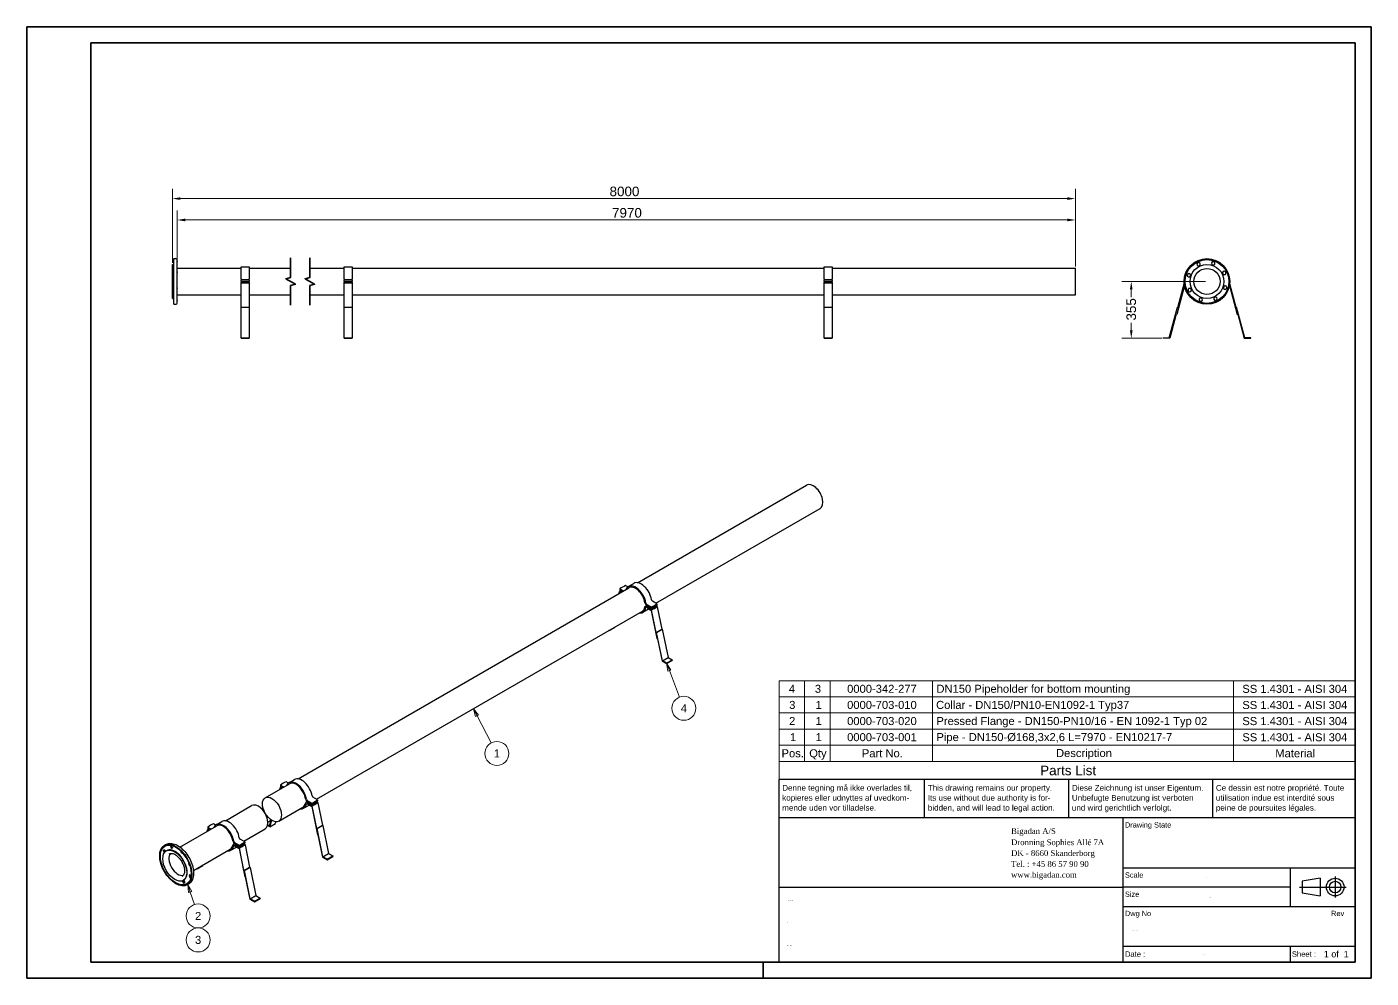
# Model space of a CAD drawing. Header units: millimetres. Extents: x 0 to 8400, y 0 to 5940.
import ezdxf
from ezdxf.enums import TextEntityAlignment as Align

# ---------------------------------------------------------------- set-up
doc = ezdxf.new("R2018")
doc.units = ezdxf.units.MM
doc.header["$LTSCALE"] = 20
doc.layers.get('0').update_dxf_attribs({"lineweight": 18})
for name, color, linetype, lineweight in [('Border', 7, 'Continuous', 35), ('Break Line', 7, 'Continuous', 35), ('Dimension', 7, 'Continuous', 18), ('Symbol', 7, 'Continuous', 18), ('Title', 7, 'Continuous', 25), ('Visible', 7, 'Continuous', 25)]:
    doc.layers.add(name, color=color, linetype=linetype, lineweight=lineweight)
doc.styles.add('Note Text', font='arial.ttf')
doc.styles.get("Standard").update_dxf_attribs({"font": 'arial.ttf'})
doc.styles.add('Text Style150', font='arial.ttf')
doc.styles.add('Text Style72', font='arial.ttf')
doc.styles.add('Text Style85', font='times.ttf')
doc.styles.add('Title', font='arial.ttf')
doc.styles.add('Title150', font='arial.ttf')
doc.styles.add('Title200', font='arial.ttf')
doc.dimstyles.new('Default - Method 2b', dxfattribs={"dimscale": 20, "dimtxt": 3, "dimasz": 2.5, "dimexe": 3, "dimexo": 0.5, "dimgap": 0.7, "dimtad": 0, "dimtoh": 1, "dimdec": 1, "dimrnd": 1e-08, "dimtxsty": 'Title', "dimcen": 0.09, "dimdle": 10, "dimclrd": 256, "dimclre": 256, "dimclrt": 7, "dimadec": 0, "dimazin": 2, "dimtfac": 0.833333, "dimtdec": 1, "dimtmove": 0, "dimatfit": 3, "dimfxl": 1, "dimtolj": 1, "dimlwd": -1, "dimlwe": -1, "dimarcsym": 0})

# ---------------------------------------------------------------- blocks, each defined once
blk = doc.blocks.new('Borders Bigadan Border')
at = {"layer": 'Border'}
for p, q in [((0, 297), (420, 297)), ((0, 0), (0, 297)), ((420, 297), (415, 297)), ((420, 297), (420, 0)), ((415, 292), (20, 292)), ((20, 292), (20, 5)), ((415, 5), (415, 292)), ((20, 5), (415, 5)), ((230, 5), (230, 0)), ((420, 0), (0, 0))]:
    blk.add_line(p, q, dxfattribs=at)
blk = doc.blocks.new('Title Blocks Title')
at = {"layer": 'Title'}
for p, q in [((205, 62), (25, 62)), ((25, 50), (25, 62)), ((70.5, 50), (70.5, 62)), ((115.5, 50), (115.5, 62)), ((160.5, 50), (160.5, 62)), ((205, 50), (25, 50)), ((25, 5), (25, 50)), ((132.5, 5), (132.5, 50)), ((205, 34.36), (132.5, 34.36)), ((184.74, 34.36), (184.74, 22.36)), ((25, 28.36), (132.5, 28.36)), ((184.74, 28.36), (132.5, 28.36)), ((132.5, 22.36), (205, 22.36)), ((132.5, 10), (205, 10)), ((184.74, 10), (184.74, 5))]:
    blk.add_line(p, q, dxfattribs=at)
at = {"layer": 'Title', "lineweight": 25}
for p, q in [((194.05, 31.19), (188.45, 30.23)), ((188.45, 30.23), (188.45, 26.63)), ((194.05, 31.19), (194.05, 25.67)), ((198.77, 31.7), (198.77, 25.16)), ((187.65, 28.43), (202.19, 28.43)), ((188.45, 26.63), (194.05, 25.67))]:
    blk.add_line(p, q, dxfattribs=at)
for radius in [2.76, 1.8]:
    blk.add_circle((198.77, 28.43), radius, dxfattribs=at)
at = {"layer": 'Title'}
for s, height, style, p in [('Denne tegning må ikke overlades til,', 1.8, 'Text Style72', (26, 58.5)), ('This drawing remains our property.', 1.8, 'Text Style72', (71.5, 58.5)), ('Diese Zeichnung ist unser Eigentum.', 1.8, 'Text Style72', (116.5, 58.5)), ('Ce dessin est notre propriété. Toute', 1.8, 'Text Style72', (161.5, 58.5)), ('kopieres eller udnyttes af uvedkom-', 1.8, 'Text Style72', (26, 55.4)), ('Its use without due authority is for-', 1.8, 'Text Style72', (71.5, 55.4)), ('Unbefugte Benutzung ist verboten', 1.8, 'Text Style72', (116.5, 55.4)), ('utilisation indue est interdité sous', 1.8, 'Text Style72', (161.5, 55.4)), ('mende uden vor tilladelse.', 1.8, 'Text Style72', (26, 52.3)), ('bidden, and will lead to legal action.', 1.8, 'Text Style72', (71.5, 52.3)), ('und wird gerichtlich verfolgt.', 1.8, 'Text Style72', (116.5, 52.3)), ('peine de poursuites légales.', 1.8, 'Text Style72', (161.5, 52.3)), ('Bigadan A/S', 1.8, 'Text Style85', (97.5, 45.01)), ('Drawing State', 1.65, 'Title150', (133.08, 47)), ('Dronning Sophies Allé 7A', 1.8, 'Text Style85', (97.5, 41.51)), ('DK - 8660 Skanderborg', 1.8, 'Text Style85', (97.5, 38.13)), ('Tel. : +45 86 57 90 90', 1.8, 'Text Style85', (97.5, 34.74)), ('www.bigadan.com', 1.8, 'Text Style85', (97.5, 31.36)), ('Scale', 1.65, 'Title150', (133.08, 31.36)), ('Size', 1.65, 'Title150', (133.08, 25.36)), ('Dwg No', 1.65, 'Title150', (133.08, 19.36)), ('Rev', 1.65, 'Title150', (197.5, 19.36))]:
    blk.add_text(s, height=height, dxfattribs=dict(at, style=style)).set_placement(p)
at = {"layer": 'Title', "style": 'Text Style150'}
for s, p in [('Sheet :', (185.24, 7.5)), ('Date :', (133.08, 7.5))]:
    blk.add_text(s, height=1.7, dxfattribs=at).set_placement(p, align=Align.MIDDLE_LEFT)
at = {"layer": 'Title', "style": 'Title200'}
blk.add_text('1 of  1', height=2, dxfattribs=at).set_placement((203, 7.5), align=Align.MIDDLE_RIGHT)
at = {"layer": 'Title', "color": 1, "true_color": 0xff0000, "insert": (169, 47.68), "char_height": 2.5, "width": 40, "attachment_point": 5, "style": 'Note Text'}
blk.add_mtext('\\fArial|b0|i0; ', dxfattribs=at)
at = {"layer": 'Title', "color": 1, "lineweight": 5, "true_color": 0xff0000, "flags": 253}
blk.add_attdef('STATUS', text='', height=6.2, dxfattribs=at).set_placement((169, 40.36), align=Align.MIDDLE_CENTER)
at = {"layer": 'Title', "lineweight": 30, "flags": 104}
for tag, height, p in [('Initial_View_Scale', 2.39, (158.62, 31.36)), ('Sheet_Size', 2.4, (158.62, 25.36)), ('REVISION_NUMBER', 3.5, (200, 15)), ('CREATION_DATE', 2, (157.5, 7.5))]:
    blk.add_attdef(tag, text='', height=height, dxfattribs=at).set_placement(p, align=Align.MIDDLE_CENTER)
for tag, p in [('PROJECT', (27.5, 24.3)), ('TITLE', (27.5, 17.3)), ('DESCRIPTION', (27.5, 10.3))]:
    blk.add_attdef(tag, text='', height=2.8, dxfattribs=at).set_placement(p, align=Align.TOP_LEFT)
blk.add_attdef('PART_NUMBER', text='', height=3.5, dxfattribs=at).set_placement((135.5, 15), align=Align.MIDDLE_LEFT)
blk = doc.blocks.new('*D26')
at = {"layer": 'Defpoints', "color": 0, "transparency": 16777216}
for p in [(6551.9, 4867.8), (909.2, 4456.2), (6551.9, 4434.3)]:
    blk.add_point(p, dxfattribs=at)
at = {"layer": 'Dimension', "transparency": 16777216}
for p, q in [((909.2, 4466.2), (909.2, 4927.8)), ((6551.9, 4444.3), (6551.9, 4927.8)), ((959.2, 4867.8), (6501.9, 4867.8))]:
    blk.add_line(p, q, dxfattribs=at)
for points in [[(959.2, 4876.2), (959.2, 4859.5), (909.2, 4867.8)], [(6501.9, 4876.2), (6501.9, 4859.5), (6551.9, 4867.8)]]:
    blk.add_solid(points, dxfattribs=at)
at = {"layer": 'Dimension', "color": 7, "transparency": 16777216, "insert": (3641, 4881.8), "char_height": 60, "attachment_point": 7, "style": 'Title'}
blk.add_mtext('\\A1;8000', dxfattribs=at)
blk = doc.blocks.new('*D27')
at = {"layer": 'Defpoints', "color": 0, "transparency": 16777216}
for p in [(6551.9, 4734.3), (939.2, 4434.3), (6551.9, 4434.3)]:
    blk.add_point(p, dxfattribs=at)
at = {"layer": 'Dimension', "transparency": 16777216}
for p, q in [((939.2, 4444.3), (939.2, 4794.3)), ((6551.9, 4444.3), (6551.9, 4794.3)), ((989.2, 4734.3), (6501.9, 4734.3))]:
    blk.add_line(p, q, dxfattribs=at)
for points in [[(989.2, 4742.7), (989.2, 4726), (939.2, 4734.3)], [(6501.9, 4742.7), (6501.9, 4726), (6551.9, 4734.3)]]:
    blk.add_solid(points, dxfattribs=at)
at = {"layer": 'Dimension', "color": 7, "transparency": 16777216, "insert": (3656.5, 4748.3), "char_height": 60, "attachment_point": 7, "style": 'Title'}
blk.add_mtext('\\A1;7970', dxfattribs=at)
blk = doc.blocks.new('*D28')
at = {"layer": 'Defpoints', "color": 0, "transparency": 16777216}
for p in [(6901.2, 4350.2), (7374.3, 4350.2), (7101.2, 3995.2)]:
    blk.add_point(p, dxfattribs=at)
at = {"layer": 'Dimension', "transparency": 16777216}
for p, q in [((7364.3, 4350.2), (6841.2, 4350.2)), ((6901.2, 4300.2), (6901.2, 4253.2)), ((6901.2, 4045.2), (6901.2, 4092.2)), ((7091.2, 3995.2), (6841.2, 3995.2))]:
    blk.add_line(p, q, dxfattribs=at)
for points in [[(6892.8, 4300.2), (6909.5, 4300.2), (6901.2, 4350.2)], [(6892.8, 4045.2), (6909.5, 4045.2), (6901.2, 3995.2)]]:
    blk.add_solid(points, dxfattribs=at)
at = {"layer": 'Dimension', "color": 7, "transparency": 16777216, "insert": (6931.8, 4106.2), "char_height": 60, "attachment_point": 7, "rotation": 90, "style": 'Title'}
blk.add_mtext('\\A1;355', dxfattribs=at)
blk = doc.blocks.new('Parts List')
at = {"layer": 'Symbol'}
for p, q in [((415, 92.86), (235, 92.86)), ((235, 92.86), (235, 72.72)), ((243, 92.86), (243, 72.72)), ((251, 92.86), (251, 72.72)), ((283, 92.86), (283, 72.72)), ((377, 92.86), (377, 72.72)), ((415, 92.86), (415, 72.72)), ((415, 87.82), (235, 87.82)), ((415, 82.79), (235, 82.79)), ((415, 77.75), (235, 77.75)), ((415, 72.72), (235, 72.72)), ((235, 67.68), (235, 72.72)), ((243, 67.68), (243, 72.72)), ((251, 67.68), (251, 72.72)), ((283, 67.68), (283, 72.72)), ((377, 67.68), (377, 72.72)), ((415, 67.68), (415, 72.72)), ((235, 62), (235, 67.68)), ((415, 67.68), (235, 67.68)), ((415, 62), (415, 67.68)), ((415, 62), (235, 62))]:
    blk.add_line(p, q, dxfattribs=at)
at = {"layer": 'Symbol', "color": 7, "attachment_point": 7}
for s, insert, char_height, style in [('4', (238.08, 89.09), 2.5, 'Note Text'), ('3', (246.18, 89.05), 2.5, 'Note Text'), ('0000-342-277', (256.28, 89.05), 2.5, 'Note Text'), ('DN150 Pipeholder for bottom mounting', (284.18, 88.34), 2.5, 'Note Text'), ('SS 1.4301 - AISI 304', (379.76, 89.03), 2.5, 'Note Text'), ('3', (238.18, 84.01), 2.5, 'Note Text'), ('1', (246.43, 84.05), 2.5, 'Note Text'), ('0000-703-010', (256.28, 84.01), 2.5, 'Note Text'), ('Collar - DN150/PN10-EN1092-1 Typ37', (284.08, 83.3), 2.5, 'Note Text'), ('SS 1.4301 - AISI 304', (379.76, 83.99), 2.5, 'Note Text'), ('2', (238.14, 79.02), 2.5, 'Note Text'), ('1', (246.43, 79.02), 2.5, 'Note Text'), ('0000-703-020', (256.28, 78.97), 2.5, 'Note Text'), ('Pressed Flange - DN150-PN10/16 - EN 1092-1 Typ 02', (284.18, 78.27), 2.5, 'Note Text'), ('SS 1.4301 - AISI 304', (379.76, 78.96), 2.5, 'Note Text'), ('1', (238.43, 73.98), 2.5, 'Note Text'), ('1', (246.43, 73.98), 2.5, 'Note Text'), ('0000-703-001', (256.28, 73.94), 2.5, 'Note Text'), ('Pipe - DN150-Ø168,3x2,6 L=7970 - EN10217-7', (284.18, 73.25), 2.5, 'Note Text'), ('SS 1.4301 - AISI 304', (379.76, 73.92), 2.5, 'Note Text'), ('Pos.', (235.79, 68.91), 2.5, 'Note Text'), ('Qty', (244.44, 68.19), 2.5, 'Note Text'), ('Part No.', (260.88, 68.91), 2.5, 'Note Text'), ('Description', (321.55, 68.26), 2.5, 'Note Text'), ('Material', (390.06, 68.91), 2.5, 'Note Text'), ('Parts List', (316.6, 63.29), 3, 'Title')]:
    blk.add_mtext(s, dxfattribs=dict(at, insert=insert, char_height=char_height, style=style))
blk = doc.blocks.new('Balloon1')
at = {"layer": 'Symbol'}
for p, q in [((200.75, 96.01), (199.85, 98.34)), ((201.21, 96.19), (199.85, 98.34)), ((199.85, 98.34), (200.28, 95.83)), ((200.28, 95.83), (201.21, 96.19)), ((200.75, 96.01), (203.92, 87.74))]:
    blk.add_line(p, q, dxfattribs=at)
at = {"layer": 'Symbol', "flags": 128}
blk.add_lwpolyline([(201.21, 96.19), (199.85, 98.34), (200.28, 95.83), (201.21, 96.19)], dxfattribs=at)
at = {"layer": 'Symbol'}
blk.add_circle((205.26, 84.24), 3.75, dxfattribs=at)
blk.add_solid([(201.21, 96.19), (199.85, 98.34), (200.28, 95.83), (201.21, 96.19)], dxfattribs=at)
at = {"layer": 'Symbol', "insert": (205.26, 84.24), "char_height": 2.5, "attachment_point": 5, "style": 'Note Text'}
blk.add_mtext('4', dxfattribs=at)
blk = doc.blocks.new('Balloon2')
at = {"layer": 'Symbol'}
for p, q in [((140.65, 81.9), (139.49, 84.11)), ((141.1, 82.14), (139.49, 84.11)), ((139.49, 84.11), (140.21, 81.67)), ((140.21, 81.67), (141.1, 82.14)), ((140.65, 81.9), (145.11, 73.45))]:
    blk.add_line(p, q, dxfattribs=at)
at = {"layer": 'Symbol', "flags": 128}
blk.add_lwpolyline([(141.1, 82.14), (139.49, 84.11), (140.21, 81.67), (141.1, 82.14)], dxfattribs=at)
at = {"layer": 'Symbol'}
blk.add_circle((146.85, 70.14), 3.75, dxfattribs=at)
blk.add_solid([(141.1, 82.14), (139.49, 84.11), (140.21, 81.67), (141.1, 82.14)], dxfattribs=at)
at = {"layer": 'Symbol', "insert": (146.85, 70.14), "char_height": 2.5, "attachment_point": 5, "style": 'Note Text'}
blk.add_mtext('1', dxfattribs=at)
blk = doc.blocks.new('Balloon3')
at = {"layer": 'Symbol'}
for p, q in [((51.02, 26.85), (50.23, 29.22)), ((51.49, 27), (50.23, 29.22)), ((50.23, 29.22), (50.54, 26.69)), ((50.54, 26.69), (51.49, 27)), ((51.02, 26.85), (52.32, 22.95))]:
    blk.add_line(p, q, dxfattribs=at)
at = {"layer": 'Symbol', "flags": 128}
blk.add_lwpolyline([(51.49, 27), (50.23, 29.22), (50.54, 26.69), (51.49, 27)], dxfattribs=at)
at = {"layer": 'Symbol'}
for centre in [(53.5, 19.4), (53.5, 11.9)]:
    blk.add_circle(centre, 3.75, dxfattribs=at)
blk.add_solid([(51.49, 27), (50.23, 29.22), (50.54, 26.69), (51.49, 27)], dxfattribs=at)
at = {"layer": 'Symbol', "char_height": 2.5, "attachment_point": 5, "style": 'Note Text'}
for s, insert in [('2', (53.5, 19.4)), ('3', (53.5, 11.92))]:
    blk.add_mtext(s, dxfattribs=dict(at, insert=insert))

msp = doc.modelspace()

# ---------------------------------------------------------------- linework, layer by layer
at = {"layer": 'Break Line', "flags": 128}
for points in [[(1648.197, 4202.542), (1648.197, 4324.833), (1678.197, 4332.871), (1618.197, 4367.512), (1648.197, 4375.551), (1648.197, 4497.842)], [(1768.197, 4202.542), (1768.197, 4324.833), (1798.197, 4332.871), (1738.197, 4367.512), (1768.197, 4375.551), (1768.197, 4497.842)]]:
    msp.add_lwpolyline(points, dxfattribs=at)
at = {"layer": 'Visible'}
for p, q in [((909.209, 4456.192), (912.209, 4456.192)), ((909.209, 4244.192), (909.209, 4456.192)), ((912.209, 4244.192), (912.209, 4456.192)), ((918.209, 4492.692), (927.709, 4492.692)), ((918.209, 4207.692), (918.209, 4492.692)), ((939.709, 4474.49), (939.709, 4480.692)), ((939.709, 4474.49), (939.709, 4472.942)), ((939.709, 4409.976), (939.709, 4472.942)), ((939.709, 4434.342), (1339.209, 4434.342)), ((939.709, 4409.976), (939.709, 4405.664)), ((939.709, 4310.441), (939.709, 4405.664)), ((1339.209, 4442.342), (1389.209, 4442.342)), ((1339.209, 4367.674), (1339.209, 4442.342)), ((1389.209, 4442.342), (1389.209, 4367.674)), ((1389.209, 4434.342), (1648.197, 4434.342)), ((1768.197, 4434.342), (1981.851, 4434.342)), ((1981.851, 4442.342), (2031.851, 4442.342)), ((1981.851, 4367.674), (1981.851, 4442.342)), ((2031.851, 4442.342), (2031.851, 4367.674)), ((2031.851, 4434.342), (4981.851, 4434.342)), ((4981.851, 4442.342), (5031.851, 4442.342)), ((4981.851, 4367.674), (4981.851, 4442.342)), ((5031.851, 4442.342), (5031.851, 4367.674)), ((5031.851, 4434.342), (6551.851, 4434.342)), ((6551.851, 4266.042), (6551.851, 4434.342)), ((939.709, 4310.441), (939.709, 4305.891)), ((939.709, 4234.192), (939.709, 4305.891)), ((1339.209, 4367.674), (1339.209, 4361.192)), ((1339.209, 4353.192), (1339.209, 4361.192)), ((1389.209, 4361.192), (1339.209, 4361.192)), ((1339.209, 4353.192), (1389.209, 4353.192)), ((1339.209, 4339.192), (1339.209, 4347.192)), ((1389.209, 4347.192), (1339.209, 4347.192)), ((1389.209, 4339.192), (1339.209, 4339.192)), ((1339.209, 4189.412), (1339.209, 4339.192)), ((1389.209, 4361.192), (1389.209, 4367.674)), ((1389.209, 4361.192), (1389.209, 4353.192)), ((1389.209, 4347.192), (1389.209, 4339.192)), ((1389.209, 4339.192), (1389.209, 4189.412)), ((1981.851, 4367.674), (1981.851, 4361.192)), ((1981.851, 4353.192), (1981.851, 4361.192)), ((2031.851, 4361.192), (1981.851, 4361.192)), ((1981.851, 4353.192), (2031.851, 4353.192)), ((1981.851, 4339.192), (1981.851, 4347.192)), ((2031.851, 4347.192), (1981.851, 4347.192)), ((2031.851, 4339.192), (1981.851, 4339.192)), ((1981.851, 4189.412), (1981.851, 4339.192)), ((2031.851, 4361.192), (2031.851, 4367.674)), ((2031.851, 4361.192), (2031.851, 4353.192)), ((2031.851, 4347.192), (2031.851, 4339.192)), ((2031.851, 4339.192), (2031.851, 4189.412)), ((4981.851, 4367.674), (4981.851, 4361.192)), ((4981.851, 4353.192), (4981.851, 4361.192)), ((5031.851, 4361.192), (4981.851, 4361.192)), ((4981.851, 4353.192), (5031.851, 4353.192)), ((4981.851, 4339.192), (4981.851, 4347.192)), ((5031.851, 4347.192), (4981.851, 4347.192)), ((5031.851, 4339.192), (4981.851, 4339.192)), ((4981.851, 4189.412), (4981.851, 4339.192)), ((5031.851, 4361.192), (5031.851, 4367.674)), ((5031.851, 4361.192), (5031.851, 4353.192)), ((5031.851, 4347.192), (5031.851, 4339.192)), ((5031.851, 4339.192), (5031.851, 4189.412)), ((7233.924, 4325.914), (7185.441, 4144.971)), ((7192.93, 4188.377), (7232.532, 4336.173)), ((7514.758, 4325.914), (7563.241, 4144.971)), ((7555.752, 4188.377), (7516.15, 4336.173)), ((909.209, 4244.192), (912.209, 4244.192)), ((918.209, 4207.692), (927.709, 4207.692)), ((939.709, 4266.042), (1339.209, 4266.042)), ((939.709, 4234.192), (939.709, 4232.069)), ((939.709, 4219.692), (939.709, 4232.069)), ((1389.209, 4266.042), (1648.197, 4266.042)), ((1768.197, 4266.042), (1981.851, 4266.042)), ((2031.851, 4266.042), (4981.851, 4266.042)), ((5031.851, 4266.042), (6551.851, 4266.042)), ((1339.209, 3999.192), (1339.209, 4189.412)), ((1339.209, 4189.412), (1389.209, 4189.412)), ((1389.209, 4189.412), (1389.209, 3999.192)), ((1981.851, 3999.192), (1981.851, 4189.412)), ((1981.851, 4189.412), (2031.851, 4189.412)), ((2031.851, 4189.412), (2031.851, 3999.192)), ((4981.851, 3999.192), (4981.851, 4189.412)), ((4981.851, 4189.412), (5031.851, 4189.412)), ((5031.851, 4189.412), (5031.851, 3999.192)), ((7138.097, 3999.192), (7189.066, 4189.412)), ((7181.577, 4146.007), (7141.166, 3995.192)), ((7185.441, 4144.971), (7181.577, 4146.007)), ((7189.066, 4189.412), (7192.93, 4188.377)), ((7559.615, 4189.412), (7555.752, 4188.377)), ((7610.585, 3999.192), (7559.615, 4189.412)), ((7563.241, 4144.971), (7567.105, 4146.007)), ((7567.105, 4146.007), (7607.515, 3995.192)), ((1339.209, 3995.192), (1339.209, 3999.192)), ((1339.209, 3999.192), (1389.209, 3999.192)), ((1339.209, 3995.192), (1389.209, 3995.192)), ((1389.209, 3999.192), (1389.209, 3995.192)), ((1981.851, 3995.192), (1981.851, 3999.192)), ((1981.851, 3999.192), (2031.851, 3999.192)), ((1981.851, 3995.192), (2031.851, 3995.192)), ((2031.851, 3999.192), (2031.851, 3995.192)), ((4981.851, 3995.192), (4981.851, 3999.192)), ((4981.851, 3999.192), (5031.851, 3999.192)), ((4981.851, 3995.192), (5031.851, 3995.192)), ((5031.851, 3999.192), (5031.851, 3995.192)), ((7101.166, 3999.192), (7138.097, 3999.192)), ((7101.166, 3995.192), (7101.166, 3999.192)), ((7141.166, 3995.192), (7101.166, 3995.192)), ((7607.515, 3995.192), (7647.515, 3995.192)), ((7647.515, 3999.192), (7610.585, 3999.192)), ((7647.515, 3995.192), (7647.515, 3999.192)), ((3815.917, 2469.078), (4871.942, 3078.774)), ((3931.142, 2341.267), (4956.092, 2933.022)), ((1694.597, 1244.333), (3761.784, 2437.824)), ((3755.019, 2442.952), (3741.445, 2450.789)), ((3757.784, 2444.752), (3793.139, 2465.165)), ((3701.311, 2402.91), (3704.157, 2413.529)), ((3706.089, 2414.645), (3704.157, 2413.529)), ((3704.157, 2413.529), (3711.931, 2409.041)), ((3706.327, 2409.01), (3705.311, 2405.22)), ((3706.089, 2430.377), (3727.487, 2418.023)), ((3706.089, 2430.377), (3706.089, 2423.845)), ((3721.83, 2414.757), (3706.089, 2423.845)), ((3706.089, 2418.946), (3717.588, 2412.307)), ((3706.089, 2418.946), (3706.089, 2412.414)), ((3711.931, 2409.041), (3706.089, 2412.414)), ((3709.102, 2407.408), (3706.327, 2409.01)), ((3936.984, 2337.895), (3908.745, 2354.198)), ((1809.822, 1116.522), (3845.934, 2292.072)), ((3849.934, 2285.144), (3885.289, 2305.556)), ((3872.954, 2327.515), (3865.39, 2323.147)), ((3873.39, 2333.786), (3901.628, 2317.482)), ((3901.628, 2310.95), (3873.39, 2327.254)), ((3873.39, 2322.355), (3901.628, 2306.051)), ((3901.628, 2299.519), (3873.39, 2315.823)), ((3903.561, 2298.403), (3875.277, 2314.733)), ((3875.277, 2314.733), (3875.277, 2311.467)), ((3875.277, 2311.467), (3901.391, 2296.391)), ((3901.391, 2296.391), (3937.431, 2120.268)), ((3901.628, 2310.95), (3901.628, 2317.482)), ((3901.628, 2299.519), (3901.628, 2306.051)), ((3938.916, 2318.816), (3903.561, 2298.403)), ((3932.136, 2158.766), (3903.561, 2298.403)), ((3936.984, 2326.464), (3933.414, 2328.525)), ((3936.984, 2337.895), (3936.984, 2331.363)), ((3936.984, 2326.464), (3936.984, 2319.932)), ((3936.984, 2319.932), (3938.916, 2318.816)), ((3938.916, 2318.816), (3967.491, 2179.178)), ((3638.98, 2170.285), (3674.335, 2190.697)), ((3674.335, 2190.697), (3675.065, 2193.421)), ((3638.98, 2170.285), (3636.986, 2171.436)), ((3639.709, 2173.008), (3638.98, 2170.285)), ((3932.136, 2158.766), (3967.491, 2179.178)), ((3934.868, 2158.034), (3932.136, 2158.766)), ((3934.868, 2158.034), (3970.223, 2178.446)), ((3970.909, 1981.912), (3934.868, 2158.034)), ((3937.431, 2120.268), (3940.164, 2119.536)), ((3940.164, 2119.536), (3968.738, 1979.899)), ((3967.491, 2179.178), (3970.223, 2178.446)), ((3970.223, 2178.446), (4006.264, 2002.324)), ((3968.738, 1979.899), (3997.022, 1963.569)), ((3970.909, 1981.912), (4006.264, 2002.324)), ((3997.022, 1966.835), (3970.909, 1981.912)), ((3997.022, 1966.835), (4032.378, 1987.247)), ((3997.022, 1963.569), (4032.378, 1983.981)), ((3997.022, 1963.569), (3997.022, 1966.835)), ((4006.264, 2002.324), (4032.378, 1987.247)), ((4032.378, 1987.247), (4032.378, 1983.981)), ((1489.387, 1125.855), (1640.464, 1213.079)), ((1579.991, 1178.165), (1582.837, 1188.785)), ((1584.769, 1189.9), (1582.837, 1188.785)), ((1582.837, 1188.785), (1590.61, 1184.296)), ((1585.007, 1184.266), (1583.991, 1180.475)), ((1584.769, 1205.632), (1606.167, 1193.278)), ((1584.769, 1205.632), (1584.769, 1199.1)), ((1600.51, 1190.012), (1584.769, 1199.1)), ((1584.769, 1194.201), (1596.267, 1187.562)), ((1584.769, 1194.201), (1584.769, 1187.669)), ((1590.61, 1184.296), (1584.769, 1187.669)), ((1587.782, 1182.663), (1585.007, 1184.266)), ((1633.699, 1218.207), (1620.124, 1226.044)), ((1636.464, 1220.007), (1671.819, 1240.42)), ((1751.634, 1102.77), (1744.069, 1098.403)), ((1752.069, 1109.041), (1780.308, 1092.737)), ((1780.308, 1086.205), (1752.069, 1102.509)), ((1752.069, 1097.61), (1780.308, 1081.306)), ((1780.308, 1086.205), (1780.308, 1092.737)), ((1817.596, 1094.071), (1782.241, 1073.659)), ((1815.663, 1113.15), (1787.425, 1129.453)), ((1815.663, 1101.719), (1812.094, 1103.78)), ((1815.663, 1113.15), (1815.663, 1106.618)), ((1815.663, 1101.719), (1815.663, 1095.187)), ((1815.663, 1095.187), (1817.596, 1094.071)), ((1817.596, 1094.071), (1846.171, 954.434)), ((1240.18, 981.975), (1404.534, 1076.865)), ((1573.537, 980.103), (1724.614, 1067.327)), ((1728.614, 1060.399), (1763.969, 1080.811)), ((1780.308, 1074.774), (1752.069, 1091.078)), ((1782.241, 1073.659), (1753.956, 1089.989)), ((1753.956, 1089.989), (1753.956, 1086.723)), ((1753.956, 1086.723), (1780.07, 1071.646)), ((1780.07, 1071.646), (1816.111, 895.523)), ((1780.308, 1074.774), (1780.308, 1081.306)), ((1810.815, 934.021), (1782.241, 1073.659)), ((956.4, 818.135), (1186.047, 950.722)), ((1125.575, 915.808), (1128.42, 926.427)), ((1130.353, 927.543), (1128.42, 926.427)), ((1128.42, 926.427), (1136.194, 921.939)), ((1130.353, 943.274), (1151.75, 930.92)), ((1130.353, 943.274), (1130.353, 936.742)), ((1146.093, 927.654), (1130.353, 936.742)), ((1130.353, 931.843), (1141.851, 925.205)), ((1130.353, 931.843), (1130.353, 925.311)), ((1136.194, 921.939), (1130.353, 925.311)), ((1179.283, 955.85), (1165.708, 963.687)), ((1182.047, 957.65), (1217.402, 978.062)), ((1355.406, 854.165), (1488.684, 931.113)), ((1517.659, 945.54), (1504.166, 953.33)), ((1504.835, 956.21), (1515.489, 950.059)), ((1505.956, 974.709), (1524.73, 985.548)), ((1515.489, 950.059), (1525.644, 987.959)), ((1528.516, 986.056), (1517.659, 945.54)), ((1517.659, 945.54), (1553.015, 965.952)), ((1524.962, 985.414), (1524.73, 985.548)), ((1553.015, 965.952), (1555.769, 976.232)), ((1810.815, 934.021), (1846.171, 954.434)), ((1813.547, 933.289), (1810.815, 934.021)), ((1813.547, 933.289), (1848.903, 953.702)), ((1849.588, 757.167), (1813.547, 933.289)), ((1846.171, 954.434), (1848.903, 953.702)), ((1848.903, 953.702), (1884.944, 777.579)), ((1130.59, 921.908), (1129.575, 918.117)), ((1133.366, 920.306), (1130.59, 921.908)), ((1297.218, 840.413), (1289.653, 836.045)), ((1297.653, 846.684), (1325.892, 830.38)), ((1325.892, 823.848), (1297.653, 840.152)), ((1361.247, 850.792), (1333.008, 867.096)), ((1361.247, 839.361), (1357.677, 841.422)), ((1361.247, 850.792), (1361.247, 844.26)), ((1816.111, 895.523), (1818.843, 894.791)), ((1818.843, 894.791), (1847.418, 755.154)), ((859.18, 829.382), (865.898, 833.26)), ((871.066, 794.098), (873.188, 795.322)), ((1040.55, 672.383), (1270.197, 804.97)), ((1274.197, 798.041), (1309.552, 818.454)), ((1297.653, 835.253), (1325.892, 818.949)), ((1325.892, 812.417), (1297.653, 828.721)), ((1327.824, 811.301), (1299.54, 827.631)), ((1299.54, 827.631), (1299.54, 824.365)), ((1299.54, 824.365), (1325.654, 809.288)), ((1325.654, 809.288), (1361.695, 633.166)), ((1325.892, 823.848), (1325.892, 830.38)), ((1325.892, 812.417), (1325.892, 818.949)), ((1363.18, 831.714), (1327.824, 811.301)), ((1356.399, 671.664), (1327.824, 811.301)), ((1361.247, 839.361), (1361.247, 832.829)), ((1361.247, 832.829), (1363.18, 831.714)), ((1363.18, 831.714), (1391.754, 692.076)), ((1849.588, 757.167), (1884.944, 777.579)), ((1875.702, 742.09), (1849.588, 757.167)), ((1875.702, 742.09), (1911.057, 762.502)), ((1875.702, 738.824), (1911.057, 759.236)), ((1884.944, 777.579), (1911.057, 762.502)), ((1911.057, 762.502), (1911.057, 759.236)), ((1063.243, 683.182), (1061.249, 684.333)), ((1063.243, 683.182), (1098.598, 703.595)), ((1063.973, 685.906), (1063.243, 683.182)), ((1098.598, 703.595), (1099.328, 706.318)), ((1356.399, 671.664), (1391.754, 692.076)), ((1359.131, 670.932), (1394.486, 691.344)), ((1391.754, 692.076), (1394.486, 691.344)), ((1394.486, 691.344), (1430.527, 515.222)), ((1847.418, 755.154), (1875.702, 738.824)), ((1875.702, 738.824), (1875.702, 742.09)), ((977.066, 610.5), (979.188, 611.725)), ((1359.131, 670.932), (1356.399, 671.664)), ((1395.172, 494.809), (1359.131, 670.932)), ((1361.695, 633.166), (1364.427, 632.434)), ((1364.427, 632.434), (1393.001, 492.796)), ((1001.68, 582.564), (1008.398, 586.443)), ((1395.172, 494.809), (1430.527, 515.222)), ((1430.527, 515.222), (1456.641, 500.145)), ((1393.001, 492.796), (1421.286, 476.466)), ((1421.286, 479.732), (1395.172, 494.809)), ((1421.286, 479.732), (1456.641, 500.145)), ((1421.286, 476.466), (1456.641, 496.879)), ((1421.286, 476.466), (1421.286, 479.732)), ((1456.641, 500.145), (1456.641, 496.879))]:
    msp.add_line(p, q, dxfattribs=at)
for radius in [142.5, 136.5, 106, 81.55]:
    msp.add_circle((7374.341, 4350.192), radius, dxfattribs=at)
for centre, radius, start, end in [((927.709, 4480.692), 12, 0, 90), ((7321.34, 4457.853), 10.75, 129.1300643, 103.2910236), ((7412.992, 4463.797), 10.75, 84.1300643, 58.2910236), ((923.209, 4441.192), 11, 117.0356918, 180), ((7260.736, 4388.843), 10.75, 174.1300643, 148.2910236), ((7482.002, 4403.192), 10.75, 39.1300643, 13.2910236), ((7266.68, 4297.191), 10.75, 219.1300643, 193.2910236), ((7487.946, 4311.541), 10.75, 354.1300643, 328.2910236), ((923.209, 4259.192), 11, 180, 242.9643082), ((927.709, 4219.692), 12, 270, 0), ((7335.69, 4236.587), 10.75, 264.1300643, 238.2910236), ((7427.341, 4242.531), 10.75, 309.1300643, 283.2910236)]:
    msp.add_arc(centre, radius, start, end, dxfattribs=at)
for centre, major_axis, start_param, end_param in [((4914.017, 3005.898), (-42.075, 72.876), 3.14159265, 6.28318531), ((3821.537, 2384.136), (-140.509, 0), 5.31891007, 5.67666422), ((3803.859, 2364.948), (-46.075, 79.804), 4.11786312, 6.70294961), ((3803.859, 2364.948), (-42.075, 72.876), 4.11786312, 6.28318531), ((3839.214, 2385.36), (-46.075, 79.804), 4.11786312, 6.28318531), ((3821.537, 2372.705), (-140.509, 0), 5.63342542, 5.67666422), ((3908.745, 2360.73), (-4, 6.928), 0.97627046, 2.35619449), ((3803.859, 2364.948), (46.075, -79.804), 5.86342101, 6.87771117), ((3803.859, 2364.948), (42.075, -72.876), 0, 0.59452586), ((3873.39, 2340.318), (-8, 13.856), 0.97627046, 2.35619449), ((3873.39, 2309.291), (-8, 13.856), 5.49778714, 6.87771117), ((3873.39, 2340.318), (4, -6.928), 4.11786312, 5.49778714), ((3873.39, 2309.291), (-4, 6.928), 5.49778714, 6.87771117), ((3839.214, 2385.36), (46.075, -79.804), 0, 0.00245081), ((3821.537, 2384.136), (140.509, 0), 5.31891007, 5.67666422), ((3821.537, 2377.604), (-140.509, 0), 2.17731741, 2.53507157), ((3821.537, 2372.705), (140.509, 0), 5.31891007, 5.67666422), ((3821.537, 2366.173), (-140.509, 0), 2.17731741, 2.53507157), ((1700.216, 1159.391), (-140.509, 0), 5.31891007, 5.67666422), ((1700.216, 1147.96), (-140.509, 0), 5.63342542, 5.67666422), ((1682.539, 1140.203), (-46.075, 79.804), 4.11786312, 6.70294961), ((1682.539, 1140.203), (-42.075, 72.876), 4.11786312, 6.28318531), ((1717.894, 1160.615), (-46.075, 79.804), 4.11786312, 6.28318531), ((1682.539, 1140.203), (42.075, -72.876), 0, 0.59452586), ((1752.069, 1115.573), (-8, 13.856), 0.97627046, 2.35619449), ((1752.069, 1084.546), (-8, 13.856), 5.49778714, 6.87771117), ((1752.069, 1115.573), (4, -6.928), 4.11786312, 5.49778714), ((1752.069, 1084.546), (-4, 6.928), 5.49778714, 6.87771117), ((1700.216, 1159.391), (140.509, 0), 5.31891007, 5.67666422), ((1700.216, 1152.859), (-140.509, 0), 2.17731741, 2.53507157), ((1700.216, 1147.96), (140.509, 0), 5.31891007, 5.67666422), ((1700.216, 1141.428), (-140.509, 0), 2.17731741, 2.53507157), ((1787.425, 1135.985), (-4, 6.928), 0.97627046, 2.35619449), ((1446.609, 1003.989), (-42.075, 72.876), 3.14159265, 6.28318531), ((1682.539, 1140.203), (46.075, -79.804), 5.86342101, 6.87771117), ((1717.894, 1160.615), (46.075, -79.804), 0, 0.00245081), ((1245.8, 897.033), (-140.509, 0), 5.31891007, 5.67666422), ((1245.8, 885.602), (-140.509, 0), 5.63342542, 5.67666422), ((1228.122, 877.846), (-46.075, 79.804), 4.11786312, 6.70294961), ((1228.122, 877.846), (-42.075, 72.876), 4.11786312, 6.28318531), ((1263.477, 898.258), (-46.075, 79.804), 4.11786312, 6.28318531), ((1297.653, 853.216), (-8, 13.856), 0.97627046, 2.35619449), ((1297.653, 853.216), (4, -6.928), 4.11786312, 5.49778714), ((1245.8, 897.033), (140.509, 0), 5.31891007, 5.67666422), ((1245.8, 890.501), (-140.509, 0), 2.17731741, 2.53507157), ((1333.008, 873.628), (-4, 6.928), 0.97627046, 2.35619449), ((861.059, 790.238), (-5.375, 9.31), 0.68294846, 2.0906132), ((861.059, 790.238), (-5.375, 9.31), 4.53025276, 6.51515743), ((865.302, 792.688), (5.375, -9.31), 3.82454111, 5.05058458), ((926.188, 703.524), (-53, 91.799), 3.14159265, 6.28318531), ((945.279, 714.546), (40.775, -70.624), 3.34383445, 6.08094351), ((903.913, 821.843), (5.375, -9.31), 3.44507689, 8.14162661), ((908.156, 824.293), (5.375, -9.31), 3.86727807, 5.8774829), ((968.721, 789.28), (5.375, -9.31), 3.89816097, 6.30312058), ((1228.122, 877.846), (46.075, -79.804), 5.86342101, 6.87771117), ((1228.122, 877.846), (42.075, -72.876), 0, 0.59452586), ((1297.653, 822.189), (-8, 13.856), 5.49778714, 6.87771117), ((1297.653, 822.189), (-4, 6.928), 5.49778714, 6.87771117), ((1263.477, 898.258), (46.075, -79.804), 0, 0.00245081), ((1245.8, 885.602), (140.509, 0), 5.31891007, 5.67666422), ((1245.8, 879.07), (-140.509, 0), 2.17731741, 2.53507157), ((1017.518, 711.623), (-5.375, 9.31), 0.18187791, 2.40407807), ((978.867, 602.759), (-5.375, 9.31), 0.70668908, 2.58816661), ((983.11, 605.208), (5.375, -9.31), 3.92064186, 5.72975927), ((978.867, 602.759), (5.375, -9.31), 6.1807356, 8.6398572), ((1021.721, 634.364), (-5.375, 9.31), 4.83619983, 8.94610074), ((1025.964, 636.813), (5.375, -9.31), 3.54729506, 5.36098546)]:
    msp.add_ellipse(centre, major_axis=major_axis, ratio=0.57735027, start_param=start_param, end_param=end_param, dxfattribs=at)
for centre, major_axis in [((1531.462, 1052.979), (-42.075, 72.876)), ((930.43, 705.973), (71.25, -123.409)), ((930.43, 705.973), (68.25, -118.212)), ((924.066, 702.299), (53, -91.799))]:
    msp.add_ellipse(centre, major_axis=major_axis, ratio=0.57735027, dxfattribs=at)
for points, knots in [([(939.709, 4472.942), (939.709, 4473.11), (939.708, 4473.265), (939.706, 4473.821), (939.706, 4474.126), (939.708, 4474.394), (939.709, 4474.452), (939.709, 4474.49)], [-2.195279176, -2.195279176, -2.195279176, -2.195279176, -2.099349227, -2.099349227, -1.822984301, -1.822984301, -1.709770249, -1.709770249, -1.709770249, -1.709770249]), ([(7314.556, 4466.192), (7314.615, 4466.24), (7314.675, 4466.288), (7315.068, 4466.594), (7315.416, 4466.833), (7315.927, 4467.142), (7316.078, 4467.229), (7316.295, 4467.346), (7316.358, 4467.379), (7316.454, 4467.428), (7316.486, 4467.445), (7316.54, 4467.472), (7316.561, 4467.482), (7316.602, 4467.502), (7316.622, 4467.512), (7316.668, 4467.535), (7316.695, 4467.547), (7316.78, 4467.588), (7316.839, 4467.615), (7317.373, 4467.858), (7317.862, 4468.038), (7318.53, 4468.231), (7318.699, 4468.275), (7318.869, 4468.315)], [-0.60108386, -0.60108386, -0.60108386, -0.60108386, -0.578154054, -0.578154054, -0.451717396, -0.451717396, -0.399371515, -0.399371515, -0.377987408, -0.377987408, -0.367055243, -0.367055243, -0.360010085, -0.360010085, -0.3533864, -0.3533864, -0.34454389, -0.34454389, -0.325040186, -0.325040186, -0.168889454, -0.168889454, -0.116515948, -0.116515948, -0.116515948, -0.116515948]), ([(7414.091, 4474.49), (7414.167, 4474.483), (7414.243, 4474.474), (7414.738, 4474.413), (7415.153, 4474.336), (7415.732, 4474.193), (7415.9, 4474.147), (7416.136, 4474.077), (7416.204, 4474.056), (7416.307, 4474.023), (7416.342, 4474.012), (7416.399, 4473.993), (7416.421, 4473.985), (7416.464, 4473.971), (7416.485, 4473.963), (7416.534, 4473.947), (7416.562, 4473.937), (7416.651, 4473.905), (7416.712, 4473.883), (7417.261, 4473.677), (7417.734, 4473.458), (7418.343, 4473.122), (7418.494, 4473.034), (7418.642, 4472.942)], [-0.60108386, -0.60108386, -0.60108386, -0.60108386, -0.578154054, -0.578154054, -0.451717396, -0.451717396, -0.399371515, -0.399371515, -0.377987408, -0.377987408, -0.367055243, -0.367055243, -0.360010085, -0.360010085, -0.3533864, -0.3533864, -0.34454389, -0.34454389, -0.325040186, -0.325040186, -0.168889454, -0.168889454, -0.116515948, -0.116515948, -0.116515948, -0.116515948]), ([(939.709, 4405.664), (939.709, 4405.974), (939.708, 4406.281), (939.706, 4407.459), (939.706, 4408.292), (939.708, 4409.38), (939.709, 4409.685), (939.709, 4409.976)], [-2.195279176, -2.195279176, -2.195279176, -2.195279176, -2.099349227, -2.099349227, -1.822984301, -1.822984301, -1.709770249, -1.709770249, -1.709770249, -1.709770249]), ([(7250.042, 4389.942), (7250.05, 4390.018), (7250.059, 4390.094), (7250.12, 4390.589), (7250.197, 4391.004), (7250.339, 4391.583), (7250.385, 4391.751), (7250.456, 4391.987), (7250.477, 4392.055), (7250.51, 4392.158), (7250.521, 4392.193), (7250.54, 4392.25), (7250.547, 4392.272), (7250.562, 4392.315), (7250.569, 4392.336), (7250.586, 4392.385), (7250.596, 4392.413), (7250.627, 4392.502), (7250.65, 4392.563), (7250.856, 4393.111), (7251.074, 4393.585), (7251.411, 4394.194), (7251.499, 4394.345), (7251.59, 4394.493)], [-0.60108386, -0.60108386, -0.60108386, -0.60108386, -0.578154054, -0.578154054, -0.451717396, -0.451717396, -0.399371515, -0.399371515, -0.377987408, -0.377987408, -0.367055243, -0.367055243, -0.360010085, -0.360010085, -0.3533864, -0.3533864, -0.34454389, -0.34454389, -0.325040186, -0.325040186, -0.168889454, -0.168889454, -0.116515948, -0.116515948, -0.116515948, -0.116515948]), ([(7490.341, 4409.976), (7490.389, 4409.917), (7490.437, 4409.857), (7490.743, 4409.464), (7490.982, 4409.117), (7491.291, 4408.606), (7491.378, 4408.454), (7491.495, 4408.238), (7491.528, 4408.175), (7491.577, 4408.079), (7491.594, 4408.047), (7491.621, 4407.993), (7491.631, 4407.972), (7491.651, 4407.931), (7491.661, 4407.911), (7491.684, 4407.865), (7491.696, 4407.838), (7491.737, 4407.753), (7491.764, 4407.694), (7492.007, 4407.16), (7492.187, 4406.671), (7492.38, 4406.003), (7492.424, 4405.834), (7492.464, 4405.664)], [-0.60108386, -0.60108386, -0.60108386, -0.60108386, -0.578154054, -0.578154054, -0.451717396, -0.451717396, -0.399371515, -0.399371515, -0.377987408, -0.377987408, -0.367055243, -0.367055243, -0.360010085, -0.360010085, -0.3533864, -0.3533864, -0.34454389, -0.34454389, -0.325040186, -0.325040186, -0.168889454, -0.168889454, -0.116515948, -0.116515948, -0.116515948, -0.116515948]), ([(939.709, 4305.891), (939.709, 4306.007), (939.709, 4306.126), (939.707, 4307.464), (939.708, 4308.806), (939.709, 4310.277), (939.709, 4310.359), (939.709, 4310.441)], [-3.225298751, -3.225298751, -3.225298751, -3.225298751, -3.17709695, -3.17709695, -2.688345045, -2.688345045, -2.659356013, -2.659356013, -2.659356013, -2.659356013]), ([(7258.341, 4290.407), (7258.292, 4290.466), (7258.245, 4290.526), (7257.939, 4290.919), (7257.699, 4291.267), (7257.391, 4291.778), (7257.304, 4291.929), (7257.187, 4292.146), (7257.154, 4292.209), (7257.104, 4292.305), (7257.088, 4292.337), (7257.061, 4292.391), (7257.051, 4292.412), (7257.03, 4292.453), (7257.021, 4292.472), (7256.998, 4292.519), (7256.985, 4292.545), (7256.945, 4292.631), (7256.917, 4292.69), (7256.675, 4293.224), (7256.495, 4293.713), (7256.302, 4294.381), (7256.258, 4294.55), (7256.218, 4294.72)], [-0.60108386, -0.60108386, -0.60108386, -0.60108386, -0.578154054, -0.578154054, -0.451717396, -0.451717396, -0.399371515, -0.399371515, -0.377987408, -0.377987408, -0.367055243, -0.367055243, -0.360010085, -0.360010085, -0.3533864, -0.3533864, -0.34454389, -0.34454389, -0.325040186, -0.325040186, -0.168889454, -0.168889454, -0.116515948, -0.116515948, -0.116515948, -0.116515948]), ([(7498.64, 4310.441), (7498.54, 4309.47), (7498.308, 4308.516), (7497.714, 4307.007), (7497.427, 4306.434), (7497.091, 4305.891)], [-1.669883971, -1.669883971, -1.669883971, -1.669883971, -1.428268723, -1.428268723, -1.269794792, -1.269794792, -1.269794792, -1.269794792]), ([(939.709, 4232.069), (939.709, 4232.142), (939.708, 4232.229), (939.706, 4232.621), (939.706, 4233.023), (939.708, 4233.732), (939.709, 4233.954), (939.709, 4234.192)], [-2.195279176, -2.195279176, -2.195279176, -2.195279176, -2.099349227, -2.099349227, -1.822984301, -1.822984301, -1.709770249, -1.709770249, -1.709770249, -1.709770249]), ([(7334.59, 4225.893), (7334.514, 4225.901), (7334.438, 4225.91), (7333.944, 4225.971), (7333.529, 4226.048), (7332.95, 4226.19), (7332.781, 4226.236), (7332.545, 4226.307), (7332.477, 4226.328), (7332.375, 4226.361), (7332.34, 4226.372), (7332.283, 4226.391), (7332.261, 4226.398), (7332.218, 4226.413), (7332.197, 4226.42), (7332.148, 4226.437), (7332.12, 4226.447), (7332.031, 4226.478), (7331.97, 4226.501), (7331.421, 4226.707), (7330.948, 4226.925), (7330.339, 4227.262), (7330.188, 4227.35), (7330.04, 4227.441)], [-0.60108386, -0.60108386, -0.60108386, -0.60108386, -0.578154054, -0.578154054, -0.451717396, -0.451717396, -0.399371515, -0.399371515, -0.377987408, -0.377987408, -0.367055243, -0.367055243, -0.360010085, -0.360010085, -0.3533864, -0.3533864, -0.34454389, -0.34454389, -0.325040186, -0.325040186, -0.168889454, -0.168889454, -0.116515948, -0.116515948, -0.116515948, -0.116515948]), ([(7434.126, 4234.192), (7434.066, 4234.143), (7434.006, 4234.096), (7433.613, 4233.79), (7433.266, 4233.55), (7432.755, 4233.242), (7432.604, 4233.155), (7432.387, 4233.038), (7432.324, 4233.005), (7432.228, 4232.955), (7432.196, 4232.939), (7432.142, 4232.912), (7432.121, 4232.902), (7432.08, 4232.881), (7432.06, 4232.872), (7432.014, 4232.849), (7431.987, 4232.836), (7431.902, 4232.796), (7431.843, 4232.768), (7431.309, 4232.526), (7430.82, 4232.346), (7430.152, 4232.153), (7429.983, 4232.109), (7429.813, 4232.069)], [-0.60108386, -0.60108386, -0.60108386, -0.60108386, -0.578154054, -0.578154054, -0.451717396, -0.451717396, -0.399371515, -0.399371515, -0.377987408, -0.377987408, -0.367055243, -0.367055243, -0.360010085, -0.360010085, -0.3533864, -0.3533864, -0.34454389, -0.34454389, -0.325040186, -0.325040186, -0.168889454, -0.168889454, -0.116515948, -0.116515948, -0.116515948, -0.116515948]), ([(865.898, 833.26), (873.551, 837.679), (882.254, 840.212), (901.105, 841.492), (911.305, 839.975), (932.713, 832.933), (943.948, 827.016), (965.861, 811.413), (976.524, 801.648), (996.076, 779.44), (1004.971, 767.017), (1020.203, 740.731), (1026.545, 726.879), (1036.081, 698.989), (1039.265, 684.956), (1042.03, 657.951), (1041.595, 644.983), (1036.779, 621.59), (1032.452, 611.089), (1021.269, 595.881), (1015.277, 590.415), (1008.398, 586.443)], [5.56254835, 5.56254835, 5.56254835, 5.56254835, 5.83835754, 5.83835754, 6.13604675, 6.13604675, 6.46407537, 6.46407537, 6.79842628, 6.79842628, 7.13058801, 7.13058801, 7.46161687, 7.46161687, 7.79373625, 7.79373625, 8.1280599, 8.1280599, 8.45623364, 8.45623364, 8.70414101, 8.70414101, 8.70414101, 8.70414101]), ([(853.498, 795.502), (853.503, 795.561), (853.51, 795.619), (853.553, 795.997), (853.605, 796.304), (853.705, 796.718), (853.737, 796.837), (853.787, 797.001), (853.802, 797.048), (853.825, 797.118), (853.833, 797.142), (853.846, 797.18), (853.851, 797.196), (853.862, 797.225), (853.867, 797.239), (853.879, 797.272), (853.886, 797.291), (853.908, 797.351), (853.924, 797.391), (854.07, 797.755), (854.226, 798.054), (854.465, 798.414), (854.528, 798.502), (854.593, 798.585)], [-0.60108386, -0.60108386, -0.60108386, -0.60108386, -0.578154054, -0.578154054, -0.451717396, -0.451717396, -0.399371515, -0.399371515, -0.377987408, -0.377987408, -0.367055243, -0.367055243, -0.360010085, -0.360010085, -0.3533864, -0.3533864, -0.34454389, -0.34454389, -0.325040186, -0.325040186, -0.168889454, -0.168889454, -0.116515948, -0.116515948, -0.116515948, -0.116515948]), ([(858.241, 800.017), (858.079, 799.643), (857.952, 799.232), (857.808, 798.521), (857.768, 798.241), (857.741, 797.951)], [-2.008455356, -2.008455356, -2.008455356, -2.008455356, -1.822984301, -1.822984301, -1.709770249, -1.709770249, -1.709770249, -1.709770249]), ([(888.948, 776.189), (893.339, 778.724), (898.691, 779.819), (910.275, 778.527), (916.048, 776.759), (927.796, 770.846), (933.734, 766.835), (945.353, 756.852), (951.031, 750.872), (961.5, 737.501), (966.282, 730.103), (974.401, 714.681), (977.733, 706.66), (982.597, 690.901), (984.136, 683.166), (985.344, 668.865), (985.027, 662.295), (982.785, 650.942), (980.859, 646.189), (976.171, 639.168), (973.531, 636.692), (970.498, 634.94)], [5.76166768, 5.76166768, 5.76166768, 5.76166768, 6.16358892, 6.16358892, 6.48298658, 6.48298658, 6.78647518, 6.78647518, 7.09192516, 7.09192516, 7.39995957, 7.39995957, 7.70861584, 7.70861584, 8.01569853, 8.01569853, 8.31978848, 8.31978848, 8.62564939, 8.62564939, 8.90326033, 8.90326033, 8.90326033, 8.90326033]), ([(983.664, 593.18), (983.623, 593.165), (983.58, 593.151), (983.302, 593.061), (983.055, 593.007), (982.692, 592.962), (982.585, 592.953), (982.432, 592.946), (982.387, 592.945), (982.319, 592.943), (982.296, 592.943), (982.258, 592.943), (982.243, 592.943), (982.214, 592.943), (982.2, 592.943), (982.168, 592.944), (982.149, 592.944), (982.088, 592.946), (982.047, 592.948), (981.67, 592.968), (981.326, 593.022), (980.854, 593.138), (980.735, 593.171), (980.615, 593.207)], [-0.60108386, -0.60108386, -0.60108386, -0.60108386, -0.578154054, -0.578154054, -0.451717396, -0.451717396, -0.399371515, -0.399371515, -0.377987408, -0.377987408, -0.367055243, -0.367055243, -0.360010085, -0.360010085, -0.3533864, -0.3533864, -0.34454389, -0.34454389, -0.325040186, -0.325040186, -0.168889454, -0.168889454, -0.116515948, -0.116515948, -0.116515948, -0.116515948]), ([(984.858, 595.657), (985.077, 595.59), (985.294, 595.536), (985.649, 595.466), (985.789, 595.445), (985.927, 595.428)], [-2.195279176, -2.195279176, -2.195279176, -2.195279176, -2.099349227, -2.099349227, -2.036122262, -2.036122262, -2.036122262, -2.036122262])]:
    msp.add_open_spline(points, degree=3, knots=knots, dxfattribs=at)

# ---------------------------------------------------------------- block references
at = {"xscale": 20, "yscale": 20, "zscale": 20}
msp.add_blockref('Borders Bigadan Border', (0, 0), dxfattribs=at)
ref = msp.add_blockref('Title Blocks Title', (4200, 0), dxfattribs=dict(xscale=20, yscale=20, zscale=20))
lines = msp.add_mtext('4003-04.1-PS04.ipt', dxfattribs={"layer": 'Title', "insert": (6910, 300), "char_height": 2.5, "attachment_point": 1})
ref.add_attrib('PART_NUMBER', '', (6910, 300), dxfattribs={"flags": 104}).embed_mtext(lines)
lines = msp.add_mtext('02-10-2024', dxfattribs={"layer": 'Title', "insert": (7350, 150), "char_height": 2.5, "attachment_point": 1})
ref.add_attrib('CREATION_DATE', '', (7350, 150), dxfattribs={"flags": 104}).embed_mtext(lines)
lines = msp.add_mtext('Area 04.1', dxfattribs={"layer": 'Title', "insert": (4750, 346), "char_height": 2.5, "attachment_point": 1})
ref.add_attrib('TITLE', '', (4750, 346), dxfattribs={"flags": 104}).embed_mtext(lines)
lines = msp.add_mtext('Outlet Pipe DN150', dxfattribs={"layer": 'Title', "insert": (4750, 206), "char_height": 2.5, "attachment_point": 1})
ref.add_attrib('DESCRIPTION', '', (4750, 206), dxfattribs={"flags": 104}).embed_mtext(lines)
lines = msp.add_mtext('4003 - Nurmo Bioenergia', dxfattribs={"layer": 'Title', "insert": (4750, 486), "char_height": 2.5, "attachment_point": 1})
ref.add_attrib('PROJECT', '', (4750, 486), dxfattribs={"flags": 104}).embed_mtext(lines)
lines = msp.add_mtext('A3 (297x420 mm)', dxfattribs={"layer": 'Title', "insert": (7372.4, 507.2), "char_height": 2.5, "attachment_point": 1})
ref.add_attrib('Sheet_Size', '', (7372.4, 507.2), dxfattribs={"flags": 104}).embed_mtext(lines)
lines = msp.add_mtext('1 : 20', dxfattribs={"layer": 'Title', "insert": (7372.4, 627.2), "char_height": 2.5, "attachment_point": 1})
ref.add_attrib('Initial_View_Scale', '', (7372.4, 627.2), dxfattribs={"flags": 104}).embed_mtext(lines)
lines = msp.add_mtext('-', dxfattribs={"layer": 'Title', "insert": (8200, 300), "char_height": 2.5, "attachment_point": 1})
ref.add_attrib('REVISION_NUMBER', '', (8200, 300), dxfattribs={"flags": 104}).embed_mtext(lines)
lines = msp.add_mtext('Released', dxfattribs={"layer": 'Title', "color": 1, "true_color": 0xff0000, "insert": (0, 0), "char_height": 2.5, "attachment_point": 1, "rotation": 90, "line_spacing_factor": 0.25})
ref.add_attrib('STATUS', '', (0, 0), dxfattribs={"flags": 80}).embed_mtext(lines)
at = {"layer": 'Symbol', "xscale": 20, "yscale": 20, "zscale": 20}
for name in ['Balloon1', 'Parts List', 'Balloon2', 'Balloon3']:
    msp.add_blockref(name, (0, 0), dxfattribs=at)

# ---------------------------------------------------------------- dimensions: what is measured, and where the dimension line sits
at = {"layer": 'Dimension'}
for base, p1, text, override, picture, middle in [((6551.851, 4867.843), (909.209, 4456.192), '8000', {"dimgap": 0.7, "dimtad": 1, "dimtoh": 0, "dimdec": 1, "dimlfac": 1.417776, "dimtol": 0, "dimlim": 0, "dimtp": 0, "dimtm": 0, "dimtdec": 1, "dimtofl": 0, "dimatfit": 1}, '*D26', (3730.53, 4867.843)), ((6551.851, 4734.342), (939.209, 4434.342), '7970', {"dimgap": 0.7, "dimtad": 1, "dimtoh": 0, "dimdec": 1, "dimlfac": 1.420009, "dimtol": 0, "dimlim": 0, "dimtp": 0, "dimtm": 0, "dimtdec": 1, "dimtofl": 0, "dimatfit": 1}, '*D27', (3745.78, 4734.342))]:
    dim = msp.add_linear_dim(base=base, p1=p1, p2=(6551.851, 4434.342), angle=180, text=text, dimstyle='Default - Method 2b', override=override, dxfattribs=at)
    dim.commit()
    dim.dimension.update_dxf_attribs({"geometry": picture, "text_midpoint": middle, "dimtype": 160})
dim = msp.add_linear_dim(base=(6901.166, 4350.192), p1=(7101.166, 3995.192), p2=(7374.341, 4350.192), angle=90, dimstyle='Default - Method 2b', override={"dimgap": 0.7, "dimtoh": 0, "dimdec": 1, "dimtol": 0, "dimlim": 0, "dimtp": 0, "dimtm": 0, "dimtdec": 1, "dimtofl": 0, "dimatfit": 1}, dxfattribs=at)
dim.commit()
dim.dimension.update_dxf_attribs({"geometry": '*D28', "text_midpoint": (6901.166, 4172.692), "dimtype": 160})

doc.saveas('drawing.dxf')
